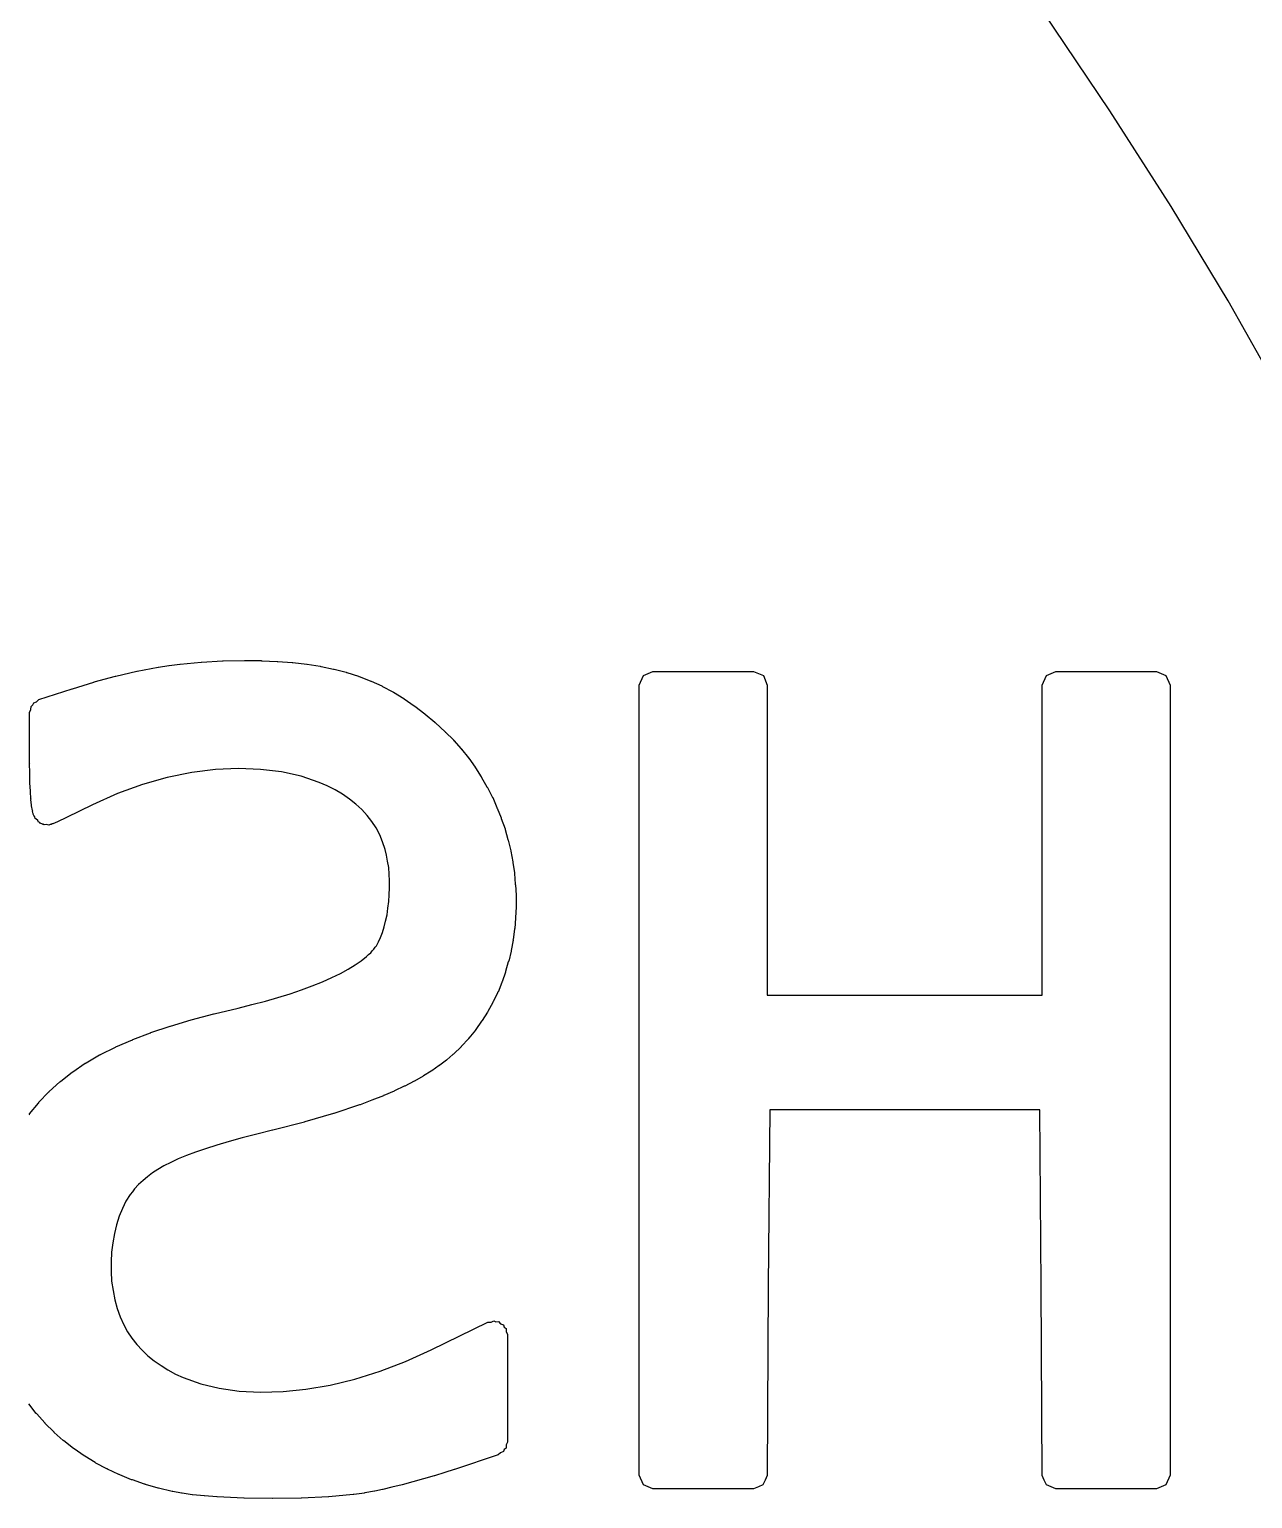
# Model space of a CAD drawing. Extents: x 135.4 to 179.2, y -147.5 to -55.
# Drawn here: x 154.461 to 157.448, y -62.328 to -58.741 of the extents above; entities that cross this region are included whole.
import ezdxf

# ---------------------------------------------------------------- set-up
doc = ezdxf.new("R2010")
doc.units = 0
doc.layers.add('BLACK', color=7, linetype='CONTINUOUS')

msp = doc.modelspace()

# ---------------------------------------------------------------- linework, layer by layer
at = {"layer": 'BLACK', "linetype": 'CONTINUOUS'}
for p, q in [((157.099, -58.9397), (156.936, -58.698)), ((157.249, -59.1739), (157.099, -58.9397)), ((157.388, -59.4039), (157.249, -59.1739)), ((157.517, -59.6336), (157.388, -59.4039)), ((154.776, -60.2983), (154.801, -60.2944)), ((154.801, -60.2944), (154.802, -60.2945)), ((154.802, -60.2943), (154.828, -60.291)), ((154.802, -60.2945), (154.802, -60.2943)), ((154.828, -60.2911), (154.829, -60.2908)), ((154.828, -60.291), (154.828, -60.2911)), ((154.829, -60.2908), (154.88, -60.2858)), ((154.88, -60.286), (154.881, -60.2857)), ((154.88, -60.2858), (154.88, -60.286)), ((154.881, -60.2857), (154.932, -60.2827)), ((154.932, -60.2827), (154.933, -60.2829)), ((154.933, -60.2829), (154.934, -60.2826)), ((154.934, -60.2826), (154.986, -60.2817)), ((154.986, -60.2817), (154.986, -60.282)), ((154.986, -60.282), (154.987, -60.2817)), ((154.987, -60.2817), (155.027, -60.2823)), ((155.027, -60.2823), (155.027, -60.2825)), ((155.027, -60.2825), (155.028, -60.2824)), ((155.028, -60.2824), (155.066, -60.284)), ((155.066, -60.284), (155.066, -60.2842)), ((155.066, -60.2842), (155.067, -60.2841)), ((155.067, -60.2841), (155.102, -60.2868)), ((155.102, -60.2868), (155.103, -60.2871)), ((155.103, -60.2871), (155.104, -60.2869)), ((155.104, -60.2869), (155.138, -60.2908)), ((155.138, -60.2908), (155.138, -60.2912)), ((155.138, -60.2912), (155.139, -60.291)), ((155.139, -60.291), (155.171, -60.2961)), ((154.619, -60.334), (154.671, -60.3201)), ((154.671, -60.3201), (154.672, -60.3202)), ((154.672, -60.3198), (154.723, -60.3081)), ((154.672, -60.3202), (154.672, -60.3198)), ((154.723, -60.3081), (154.724, -60.3083)), ((154.724, -60.3079), (154.775, -60.2984)), ((154.724, -60.3083), (154.724, -60.3079)), ((154.775, -60.2984), (154.776, -60.2986)), ((154.776, -60.2986), (154.776, -60.2983)), ((155.171, -60.2961), (155.172, -60.2965)), ((155.172, -60.2965), (155.173, -60.2963)), ((155.173, -60.2963), (155.203, -60.3027)), ((155.203, -60.3027), (155.204, -60.3032)), ((155.204, -60.3032), (155.205, -60.3031)), ((155.205, -60.3031), (155.234, -60.3107)), ((155.234, -60.3107), (155.235, -60.3113)), ((155.235, -60.3113), (155.236, -60.3113)), ((155.236, -60.3113), (155.264, -60.3203)), ((155.264, -60.3203), (155.265, -60.321)), ((155.265, -60.321), (155.266, -60.3209)), ((155.266, -60.3209), (155.293, -60.3314)), ((155.95, -60.3421), (155.96, -60.3187)), ((155.96, -60.3187), (155.983, -60.309)), ((155.983, -60.309), (156.229, -60.309)), ((156.229, -60.309), (156.253, -60.3187)), ((156.253, -60.3187), (156.262, -60.3421)), ((156.934, -60.3421), (156.944, -60.3187)), ((156.944, -60.3187), (156.967, -60.309)), ((156.967, -60.309), (157.213, -60.309)), ((157.213, -60.309), (157.236, -60.3187)), ((157.236, -60.3187), (157.246, -60.3421)), ((154.484, -60.3775), (154.565, -60.3508)), ((154.565, -60.3509), (154.566, -60.3507)), ((154.565, -60.3508), (154.565, -60.3509)), ((154.566, -60.3507), (154.618, -60.3344)), ((154.618, -60.3344), (154.619, -60.3344)), ((154.619, -60.3344), (154.619, -60.334)), ((155.293, -60.3314), (155.294, -60.3321)), ((155.294, -60.3321), (155.295, -60.3322)), ((155.295, -60.3322), (155.321, -60.3441)), ((155.321, -60.3441), (155.322, -60.3449)), ((155.322, -60.3449), (155.323, -60.345)), ((155.323, -60.345), (155.348, -60.3585)), ((155.348, -60.3585), (155.349, -60.3593)), ((155.349, -60.3593), (155.35, -60.3594)), ((155.35, -60.3594), (155.375, -60.3745)), ((155.95, -62.2709), (155.95, -60.3421)), ((156.262, -60.3421), (156.262, -61.0986)), ((156.934, -61.0986), (156.934, -60.3421)), ((157.246, -60.3421), (157.246, -62.2709)), ((154.461, -60.409), (154.464, -60.4018)), ((154.464, -60.4018), (154.465, -60.3941)), ((154.465, -60.3941), (154.469, -60.3905)), ((154.469, -60.3905), (154.471, -60.3855)), ((154.471, -60.3855), (154.478, -60.3826)), ((154.478, -60.3826), (154.484, -60.3775)), ((155.375, -60.3745), (155.375, -60.3753)), ((155.375, -60.3753), (155.376, -60.3755)), ((155.376, -60.3755), (155.4, -60.3922)), ((155.4, -60.3922), (155.401, -60.393)), ((155.401, -60.393), (155.402, -60.3932)), ((155.402, -60.3932), (155.426, -60.4117)), ((154.461, -60.532), (154.461, -60.409)), ((155.426, -60.4117), (155.426, -60.4124)), ((155.426, -60.4124), (155.427, -60.4127)), ((155.427, -60.4127), (155.451, -60.4328)), ((155.451, -60.4328), (155.451, -60.4335)), ((155.451, -60.4335), (155.452, -60.4338)), ((155.452, -60.4338), (155.476, -60.4558)), ((155.476, -60.4558), (155.476, -60.4565)), ((155.476, -60.4565), (155.477, -60.4568)), ((155.477, -60.4568), (155.496, -60.4759)), ((155.496, -60.4759), (155.496, -60.4768)), ((155.496, -60.4768), (155.497, -60.4772)), ((155.497, -60.4772), (155.515, -60.4972)), ((155.515, -60.4972), (155.515, -60.4981)), ((155.515, -60.4981), (155.516, -60.4985)), ((155.516, -60.4985), (155.533, -60.5193)), ((154.462, -60.5321), (154.461, -60.532)), ((154.461, -60.5323), (154.462, -60.5321)), ((154.462, -60.5569), (154.461, -60.5323)), ((154.971, -60.5457), (154.915, -60.5483)), ((155.025, -60.5476), (154.971, -60.5457)), ((155.533, -60.5193), (155.533, -60.5202)), ((155.533, -60.5202), (155.534, -60.5207)), ((155.534, -60.5207), (155.549, -60.5422)), ((155.549, -60.5422), (155.549, -60.5431)), ((155.549, -60.5431), (155.55, -60.5436)), ((155.55, -60.5436), (155.564, -60.5659)), ((154.462, -60.5571), (154.462, -60.5569)), ((154.462, -60.5574), (154.462, -60.5571)), ((154.462, -60.5802), (154.462, -60.5574)), ((154.462, -60.5805), (154.462, -60.5802)), ((154.462, -60.5809), (154.462, -60.5805)), ((154.463, -60.6013), (154.462, -60.5809)), ((154.797, -60.5678), (154.737, -60.5848)), ((154.857, -60.5557), (154.797, -60.5678)), ((154.915, -60.5483), (154.857, -60.5557)), ((155.076, -60.5539), (155.025, -60.5476)), ((155.124, -60.5645), (155.076, -60.5539)), ((155.168, -60.5794), (155.124, -60.5645)), ((155.188, -60.588), (155.168, -60.5794)), ((155.564, -60.5659), (155.565, -60.5667)), ((155.565, -60.5667), (155.565, -60.5673)), ((155.565, -60.5673), (155.578, -60.5902)), ((154.463, -60.6017), (154.463, -60.6013)), ((154.463, -60.6021), (154.463, -60.6017)), ((154.464, -60.6198), (154.463, -60.6021)), ((154.676, -60.6067), (154.615, -60.6339)), ((154.737, -60.5848), (154.676, -60.6067)), ((155.207, -60.5978), (155.188, -60.588)), ((155.225, -60.6085), (155.207, -60.5978)), ((155.242, -60.6201), (155.225, -60.6085)), ((155.578, -60.5902), (155.578, -60.5911)), ((155.578, -60.5911), (155.579, -60.5916)), ((155.579, -60.5916), (155.591, -60.6151)), ((155.591, -60.6151), (155.591, -60.6159)), ((155.591, -60.6159), (155.592, -60.6165)), ((155.592, -60.6165), (155.602, -60.6405)), ((154.465, -60.6203), (154.464, -60.6198)), ((154.464, -60.6209), (154.465, -60.6203)), ((154.466, -60.6353), (154.464, -60.6209)), ((154.466, -60.6361), (154.466, -60.6353)), ((154.466, -60.6371), (154.466, -60.6361)), ((154.468, -60.6477), (154.466, -60.6371)), ((154.469, -60.6489), (154.468, -60.6477)), ((154.468, -60.6503), (154.469, -60.6489)), ((154.469, -60.654), (154.468, -60.6503)), ((154.615, -60.6339), (154.551, -60.6649)), ((155.258, -60.6326), (155.242, -60.6201)), ((155.272, -60.6458), (155.258, -60.6326)), ((155.285, -60.66), (155.272, -60.6458)), ((155.602, -60.6405), (155.602, -60.6414)), ((155.602, -60.6414), (155.603, -60.642)), ((155.603, -60.642), (155.613, -60.6664)), ((154.47, -60.6556), (154.469, -60.654)), ((154.47, -60.6574), (154.47, -60.6556)), ((154.471, -60.6601), (154.47, -60.6574)), ((154.474, -60.6632), (154.471, -60.6601)), ((154.475, -60.6674), (154.474, -60.6632)), ((154.476, -60.6688), (154.475, -60.6674)), ((154.481, -60.6722), (154.476, -60.6688)), ((154.483, -60.6768), (154.481, -60.6722)), ((154.486, -60.6776), (154.483, -60.6768)), ((154.488, -60.6798), (154.486, -60.6776)), ((154.488, -60.68), (154.488, -60.6798)), ((154.491, -60.6803), (154.488, -60.68)), ((154.493, -60.6819), (154.491, -60.6803)), ((154.495, -60.6818), (154.493, -60.6819)), ((154.497, -60.683), (154.495, -60.6818)), ((154.502, -60.682), (154.497, -60.683)), ((154.508, -60.6836), (154.502, -60.682)), ((154.511, -60.6821), (154.508, -60.6836)), ((154.508, -60.6836), (154.508, -60.6836)), ((154.514, -60.6824), (154.511, -60.6821)), ((154.516, -60.6808), (154.514, -60.6824)), ((154.518, -60.6806), (154.516, -60.6808)), ((154.529, -60.6756), (154.518, -60.6806)), ((154.551, -60.665), (154.529, -60.6755)), ((154.529, -60.6755), (154.529, -60.6755)), ((154.529, -60.6755), (154.529, -60.6756)), ((154.551, -60.6649), (154.551, -60.6649)), ((154.551, -60.6649), (154.551, -60.665)), ((155.297, -60.6749), (155.285, -60.66)), ((155.307, -60.6907), (155.297, -60.6749)), ((155.613, -60.6664), (155.613, -60.6672)), ((155.613, -60.6672), (155.613, -60.6679)), ((155.613, -60.6679), (155.622, -60.6927)), ((155.316, -60.7074), (155.307, -60.6907)), ((155.323, -60.7249), (155.316, -60.7074)), ((155.329, -60.7436), (155.323, -60.7249)), ((155.622, -60.6927), (155.622, -60.6935)), ((155.622, -60.6935), (155.622, -60.6942)), ((155.622, -60.6942), (155.629, -60.7193)), ((155.629, -60.7193), (155.629, -60.7201)), ((155.629, -60.7201), (155.63, -60.7208)), ((155.63, -60.7208), (155.636, -60.7462)), ((155.333, -60.7573), (155.329, -60.7436)), ((155.335, -60.772), (155.333, -60.7573)), ((155.636, -60.7462), (155.636, -60.747)), ((155.636, -60.747), (155.636, -60.7477)), ((155.636, -60.7477), (155.641, -60.7732)), ((155.338, -60.7876), (155.335, -60.772)), ((155.339, -60.8037), (155.338, -60.7876)), ((155.641, -60.7732), (155.641, -60.774)), ((155.641, -60.774), (155.641, -60.7747)), ((155.641, -60.7747), (155.645, -60.8005)), ((155.34, -60.8202), (155.339, -60.8037)), ((155.34, -60.837), (155.34, -60.8202)), ((155.645, -60.8005), (155.645, -60.8012)), ((155.645, -60.8012), (155.645, -60.802)), ((155.645, -60.802), (155.647, -60.8277)), ((155.647, -60.8277), (155.647, -60.8285)), ((155.647, -60.8285), (155.648, -60.8293)), ((155.648, -60.8293), (155.649, -60.8551)), ((155.338, -60.8705), (155.339, -60.8538)), ((155.339, -60.8538), (155.34, -60.837)), ((155.649, -60.8551), (155.649, -60.8558)), ((155.649, -60.8558), (155.649, -60.8566)), ((155.649, -60.8566), (155.649, -60.8823)), ((155.33, -60.918), (155.334, -60.9028)), ((155.334, -60.9028), (155.336, -60.8868)), ((155.336, -60.8868), (155.338, -60.8705)), ((155.649, -60.8839), (155.648, -60.9095)), ((155.649, -60.8823), (155.649, -60.8831)), ((155.649, -60.8831), (155.649, -60.8839)), ((155.323, -60.9459), (155.327, -60.9325)), ((155.327, -60.9325), (155.33, -60.918)), ((155.645, -60.938), (155.642, -60.9632)), ((155.646, -60.9365), (155.645, -60.9372)), ((155.645, -60.9372), (155.645, -60.938)), ((155.648, -60.911), (155.646, -60.9365)), ((155.648, -60.9095), (155.648, -60.9102)), ((155.648, -60.9102), (155.648, -60.911)), ((155.308, -60.9783), (155.313, -60.9689)), ((155.313, -60.9689), (155.318, -60.9581)), ((155.318, -60.9581), (155.323, -60.9459)), ((155.642, -60.9648), (155.637, -60.9897)), ((155.642, -60.9632), (155.641, -60.9639)), ((155.641, -60.9639), (155.642, -60.9648)), ((155.271, -61.0149), (155.284, -61.0047)), ((155.284, -61.0047), (155.289, -61)), ((155.289, -61), (155.294, -60.9953)), ((155.294, -60.9953), (155.298, -60.9907)), ((155.298, -60.9907), (155.302, -60.9863)), ((155.302, -60.9863), (155.305, -60.9821)), ((155.305, -60.9821), (155.308, -60.9783)), ((155.637, -60.9913), (155.631, -61.0158)), ((155.637, -60.9897), (155.637, -60.9904)), ((155.637, -60.9904), (155.637, -60.9913)), ((155.199, -61.056), (155.22, -61.0457)), ((155.22, -61.0457), (155.239, -61.0354)), ((155.239, -61.0354), (155.256, -61.0251)), ((155.256, -61.0251), (155.271, -61.0149)), ((155.623, -61.0431), (155.615, -61.0666)), ((155.63, -61.0174), (155.623, -61.0414)), ((155.623, -61.0414), (155.623, -61.0421)), ((155.623, -61.0421), (155.623, -61.0431)), ((155.631, -61.0158), (155.63, -61.0165)), ((155.63, -61.0165), (155.63, -61.0174)), ((155.125, -61.0859), (155.151, -61.0761)), ((155.151, -61.0761), (155.176, -61.0662)), ((155.176, -61.0662), (155.199, -61.056)), ((155.614, -61.0683), (155.605, -61.0913)), ((155.615, -61.0666), (155.614, -61.0673)), ((155.614, -61.0673), (155.614, -61.0683)), ((155.004, -61.1221), (155.037, -61.1136)), ((155.037, -61.1136), (155.067, -61.1047)), ((155.067, -61.1047), (155.097, -61.0955)), ((155.097, -61.0955), (155.125, -61.0859)), ((155.592, -61.1169), (155.58, -61.1386)), ((155.593, -61.1153), (155.592, -61.1159)), ((155.592, -61.1159), (155.592, -61.1169)), ((155.604, -61.0929), (155.593, -61.1153)), ((155.605, -61.0913), (155.604, -61.0919)), ((155.604, -61.0919), (155.604, -61.0929)), ((156.262, -61.0986), (156.934, -61.0986)), ((154.856, -61.1592), (154.911, -61.1447)), ((154.911, -61.1447), (154.912, -61.1445)), ((154.911, -61.1447), (154.911, -61.1447)), ((154.912, -61.1445), (154.97, -61.1303)), ((154.97, -61.1303), (155.004, -61.1221)), ((154.97, -61.1303), (154.97, -61.1303)), ((154.97, -61.1303), (154.97, -61.1303)), ((155.579, -61.1402), (155.566, -61.1611)), ((155.58, -61.1392), (155.579, -61.1402)), ((155.58, -61.1386), (155.58, -61.1392)), ((154.713, -61.2072), (154.756, -61.1908)), ((154.756, -61.1908), (154.757, -61.1909)), ((154.757, -61.1904), (154.804, -61.1748)), ((154.757, -61.1909), (154.757, -61.1904)), ((154.804, -61.1748), (154.805, -61.1748)), ((154.805, -61.1744), (154.856, -61.1594)), ((154.805, -61.1748), (154.805, -61.1744)), ((154.856, -61.1595), (154.856, -61.1592)), ((154.856, -61.1594), (154.856, -61.1595)), ((155.55, -61.1845), (155.534, -61.2037)), ((155.551, -61.1829), (155.55, -61.1834)), ((155.55, -61.1834), (155.55, -61.1845)), ((155.565, -61.1628), (155.551, -61.1829)), ((155.566, -61.1618), (155.565, -61.1628)), ((155.566, -61.1611), (155.566, -61.1618)), ((154.634, -61.2438), (154.671, -61.2257)), ((154.671, -61.2256), (154.672, -61.2249)), ((154.671, -61.2257), (154.671, -61.2256)), ((154.672, -61.2249), (154.712, -61.2078)), ((154.712, -61.2078), (154.713, -61.2077)), ((154.713, -61.2077), (154.713, -61.2072)), ((155.515, -61.225), (155.497, -61.2422)), ((155.516, -61.2235), (155.515, -61.224)), ((155.515, -61.224), (155.515, -61.225)), ((155.533, -61.2052), (155.516, -61.2235)), ((155.534, -61.2037), (155.533, -61.2042)), ((155.533, -61.2042), (155.533, -61.2052)), ((154.599, -61.264), (154.632, -61.2448)), ((154.632, -61.2448), (154.633, -61.2447)), ((154.633, -61.2447), (154.634, -61.2438)), ((155.479, -61.2575), (155.463, -61.27)), ((155.48, -61.2567), (155.479, -61.2575)), ((155.495, -61.2436), (155.48, -61.2564)), ((155.48, -61.2564), (155.48, -61.2567)), ((155.496, -61.2426), (155.495, -61.2436)), ((155.497, -61.2422), (155.496, -61.2426)), ((154.537, -61.3089), (154.565, -61.2871)), ((154.565, -61.2871), (154.566, -61.2868)), ((154.566, -61.2868), (154.567, -61.2857)), ((154.567, -61.2857), (154.597, -61.2652)), ((154.597, -61.2652), (154.598, -61.265)), ((154.598, -61.265), (154.599, -61.264)), ((155.422, -61.2968), (155.401, -61.3085)), ((155.423, -61.2961), (155.422, -61.2962)), ((155.422, -61.2962), (155.422, -61.2968)), ((155.442, -61.2841), (155.423, -61.2961)), ((155.443, -61.2834), (155.442, -61.2841)), ((155.461, -61.271), (155.443, -61.2833)), ((155.443, -61.2833), (155.443, -61.2834)), ((155.462, -61.2703), (155.461, -61.271)), ((155.463, -61.27), (155.462, -61.2703)), ((154.507, -61.3356), (154.509, -61.3351)), ((154.509, -61.3338), (154.535, -61.3105)), ((154.509, -61.3351), (154.509, -61.3338)), ((154.535, -61.3105), (154.536, -61.3101)), ((154.536, -61.3101), (154.537, -61.3089)), ((155.351, -61.3329), (155.326, -61.344)), ((155.352, -61.3325), (155.351, -61.3329)), ((155.376, -61.3212), (155.352, -61.3325)), ((155.352, -61.3325), (155.352, -61.3325)), ((155.377, -61.3207), (155.376, -61.3212)), ((155.4, -61.3091), (155.377, -61.3207)), ((155.377, -61.3207), (155.377, -61.3207)), ((155.401, -61.3085), (155.4, -61.3086)), ((155.4, -61.3086), (155.4, -61.3091)), ((154.461, -61.389), (154.483, -61.3624)), ((154.483, -61.3624), (154.484, -61.3618)), ((154.484, -61.3605), (154.507, -61.3356)), ((154.484, -61.3618), (154.484, -61.3605)), ((155.267, -61.3667), (155.204, -61.3877)), ((155.268, -61.3663), (155.267, -61.3663)), ((155.267, -61.3663), (155.267, -61.3667)), ((155.297, -61.3556), (155.268, -61.3663)), ((155.325, -61.3444), (155.297, -61.3553)), ((155.297, -61.3553), (155.297, -61.3553)), ((155.297, -61.3553), (155.297, -61.3556)), ((155.326, -61.344), (155.325, -61.344)), ((155.325, -61.344), (155.325, -61.3444)), ((154.46, -61.391), (154.461, -61.3902)), ((154.461, -61.3902), (154.461, -61.389)), ((155.203, -61.388), (155.133, -61.4085)), ((155.204, -61.3877), (155.203, -61.3876)), ((155.203, -61.3876), (155.203, -61.388)), ((156.269, -61.3785), (156.265, -61.8084)), ((156.928, -61.3785), (156.269, -61.3785)), ((156.931, -61.8084), (156.928, -61.3785)), ((155.016, -61.4384), (154.98, -61.4476)), ((155.054, -61.4288), (155.016, -61.4384)), ((155.055, -61.4287), (155.054, -61.4288)), ((155.132, -61.4087), (155.055, -61.4287)), ((155.055, -61.4287), (155.055, -61.4287)), ((155.133, -61.4085), (155.132, -61.4084)), ((155.132, -61.4084), (155.132, -61.4087)), ((154.891, -61.4738), (154.866, -61.4821)), ((154.918, -61.4652), (154.891, -61.4738)), ((154.948, -61.4565), (154.918, -61.4652)), ((154.98, -61.4476), (154.948, -61.4565)), ((154.806, -61.5072), (154.789, -61.5156)), ((154.824, -61.4988), (154.806, -61.5072)), ((154.844, -61.4905), (154.824, -61.4988)), ((154.866, -61.4821), (154.844, -61.4905)), ((154.749, -61.5421), (154.738, -61.5515)), ((154.761, -61.533), (154.749, -61.5421)), ((154.774, -61.5242), (154.761, -61.533)), ((154.789, -61.5156), (154.774, -61.5242)), ((154.707, -61.5857), (154.696, -61.602)), ((154.712, -61.5788), (154.707, -61.5857)), ((154.717, -61.5721), (154.712, -61.5788)), ((154.727, -61.5615), (154.717, -61.5721)), ((154.738, -61.5515), (154.727, -61.5615)), ((154.688, -61.6196), (154.68, -61.6388)), ((154.696, -61.602), (154.688, -61.6196)), ((154.68, -61.6388), (154.673, -61.6594)), ((154.668, -61.681), (154.664, -61.7035)), ((154.673, -61.6594), (154.668, -61.681)), ((154.661, -61.7267), (154.66, -61.7501)), ((154.664, -61.7035), (154.661, -61.7267)), ((154.66, -61.7501), (154.66, -61.7737)), ((154.66, -61.7737), (154.661, -61.7971)), ((154.661, -61.7971), (154.665, -61.8201)), ((154.665, -61.8201), (154.669, -61.8425)), ((156.265, -61.8084), (156.262, -62.2712)), ((156.265, -61.8084), (156.265, -61.8084)), ((156.934, -62.2712), (156.931, -61.8084)), ((154.669, -61.8425), (154.675, -61.864)), ((154.675, -61.864), (154.682, -61.8844)), ((154.682, -61.8844), (154.691, -61.9035)), ((154.691, -61.9035), (154.7, -61.9205)), ((155.442, -61.965), (155.58, -61.8976)), ((155.58, -61.8976), (155.588, -61.8971)), ((155.588, -61.8971), (155.595, -61.8942)), ((155.595, -61.8942), (155.6, -61.8964)), ((155.6, -61.8964), (155.606, -61.896)), ((155.606, -61.896), (155.611, -61.901)), ((155.611, -61.901), (155.618, -61.9039)), ((155.618, -61.9039), (155.62, -61.9091)), ((154.7, -61.9205), (154.711, -61.9365)), ((154.711, -61.9365), (154.723, -61.9516)), ((155.62, -61.9091), (155.625, -61.9129)), ((155.625, -61.9129), (155.625, -61.9204)), ((155.625, -61.9204), (155.628, -61.9274)), ((155.628, -61.9274), (155.628, -62.1898)), ((154.723, -61.9516), (154.736, -61.9659)), ((154.736, -61.9659), (154.75, -61.9792)), ((154.75, -61.9792), (154.765, -61.9917)), ((155.379, -61.9934), (155.442, -61.965)), ((154.765, -61.9917), (154.782, -62.0033)), ((154.782, -62.0033), (154.799, -62.014)), ((154.799, -62.014), (154.817, -62.0238)), ((155.317, -62.017), (155.379, -61.9934)), ((154.817, -62.0238), (154.836, -62.0324)), ((154.836, -62.0324), (154.879, -62.0475)), ((154.879, -62.0475), (154.924, -62.0584)), ((155.136, -62.0609), (155.195, -62.0507)), ((155.195, -62.0507), (155.255, -62.0361)), ((155.255, -62.0361), (155.317, -62.017)), ((154.924, -62.0584), (154.973, -62.0653)), ((154.973, -62.0653), (155.025, -62.0681)), ((155.025, -62.0681), (155.08, -62.0666)), ((155.08, -62.0666), (155.136, -62.0609)), ((154.477, -62.1199), (154.459, -62.0969)), ((154.478, -62.1204), (154.477, -62.1199)), ((154.479, -62.1214), (154.478, -62.1204)), ((154.498, -62.1432), (154.479, -62.1214)), ((154.499, -62.1437), (154.498, -62.1432)), ((154.499, -62.1447), (154.499, -62.1437)), ((154.52, -62.1653), (154.499, -62.1447)), ((154.521, -62.1657), (154.52, -62.1653)), ((154.521, -62.1667), (154.521, -62.1657)), ((154.543, -62.1861), (154.521, -62.1667)), ((154.544, -62.1864), (154.543, -62.1861)), ((154.545, -62.1873), (154.544, -62.1864)), ((154.568, -62.2055), (154.545, -62.1873)), ((155.628, -62.1898), (155.625, -62.197)), ((154.569, -62.2058), (154.568, -62.2055)), ((154.57, -62.2067), (154.569, -62.2058)), ((154.594, -62.2236), (154.57, -62.2067)), ((154.595, -62.2238), (154.594, -62.2236)), ((154.596, -62.2246), (154.595, -62.2238)), ((154.621, -62.2402), (154.596, -62.2246)), ((155.605, -62.2213), (155.499, -62.2567)), ((155.611, -62.2162), (155.605, -62.2213)), ((155.618, -62.2133), (155.611, -62.2162)), ((155.62, -62.2083), (155.618, -62.2133)), ((155.625, -62.2047), (155.62, -62.2083)), ((155.625, -62.197), (155.625, -62.2047)), ((154.622, -62.2404), (154.621, -62.2402)), ((154.623, -62.2412), (154.622, -62.2404)), ((154.65, -62.2555), (154.623, -62.2412)), ((154.651, -62.2556), (154.65, -62.2555)), ((154.651, -62.2563), (154.651, -62.2556)), ((154.679, -62.2694), (154.651, -62.2563)), ((155.475, -62.2644), (155.45, -62.272)), ((155.498, -62.2568), (155.475, -62.2642)), ((155.475, -62.2642), (155.475, -62.2642)), ((155.475, -62.2642), (155.475, -62.2644)), ((155.499, -62.2567), (155.498, -62.2567)), ((155.498, -62.2567), (155.498, -62.2568)), ((154.68, -62.2694), (154.679, -62.2694)), ((154.681, -62.2701), (154.68, -62.2694)), ((154.71, -62.2818), (154.681, -62.2701)), ((154.711, -62.2818), (154.71, -62.2818)), ((154.712, -62.2824), (154.711, -62.2818)), ((154.742, -62.2928), (154.712, -62.2824)), ((154.743, -62.2928), (154.742, -62.2928)), ((154.744, -62.2933), (154.743, -62.2928)), ((154.775, -62.3024), (154.744, -62.2933)), ((154.776, -62.3023), (154.775, -62.3024)), ((154.776, -62.3028), (154.776, -62.3023)), ((154.809, -62.3104), (154.776, -62.3028)), ((155.346, -62.3004), (155.324, -62.3056)), ((155.371, -62.2942), (155.346, -62.3003)), ((155.346, -62.3003), (155.346, -62.3003)), ((155.346, -62.3003), (155.346, -62.3004)), ((155.397, -62.2872), (155.371, -62.294)), ((155.371, -62.294), (155.371, -62.294)), ((155.371, -62.294), (155.371, -62.2942)), ((155.423, -62.2798), (155.397, -62.2871)), ((155.397, -62.2871), (155.397, -62.2871)), ((155.397, -62.2871), (155.397, -62.2872)), ((155.449, -62.2721), (155.423, -62.2797)), ((155.423, -62.2797), (155.423, -62.2797)), ((155.423, -62.2797), (155.423, -62.2798)), ((155.45, -62.272), (155.449, -62.272)), ((155.449, -62.272), (155.449, -62.2721)), ((155.96, -62.2944), (155.95, -62.2709)), ((155.983, -62.3041), (155.96, -62.2944)), ((156.241, -62.2993), (156.229, -62.3041)), ((156.252, -62.2945), (156.241, -62.2993)), ((156.257, -62.2827), (156.252, -62.2944)), ((156.252, -62.2944), (156.252, -62.2944)), ((156.252, -62.2944), (156.252, -62.2945)), ((156.262, -62.2712), (156.257, -62.2827)), ((156.939, -62.2827), (156.934, -62.2712)), ((156.944, -62.2944), (156.939, -62.2827)), ((156.944, -62.2945), (156.944, -62.2944)), ((156.944, -62.2944), (156.944, -62.2944)), ((156.956, -62.2993), (156.944, -62.2945)), ((156.967, -62.3041), (156.956, -62.2993)), ((157.236, -62.2944), (157.213, -62.3041)), ((157.246, -62.2709), (157.236, -62.2944)), ((154.81, -62.3103), (154.809, -62.3104)), ((154.811, -62.3108), (154.81, -62.3103)), ((154.832, -62.3147), (154.811, -62.3108)), ((154.833, -62.3146), (154.832, -62.3147)), ((154.834, -62.315), (154.833, -62.3146)), ((154.858, -62.3184), (154.834, -62.315)), ((154.859, -62.3182), (154.858, -62.3184)), ((154.86, -62.3185), (154.859, -62.3182)), ((154.887, -62.3214), (154.86, -62.3185)), ((154.888, -62.3213), (154.887, -62.3214)), ((154.888, -62.3215), (154.888, -62.3213)), ((154.918, -62.3238), (154.888, -62.3215)), ((154.919, -62.3239), (154.918, -62.3237)), ((154.918, -62.3237), (154.918, -62.3238)), ((154.984, -62.327), (154.919, -62.3239)), ((154.985, -62.327), (154.984, -62.3268)), ((154.984, -62.3268), (154.984, -62.327)), ((155.054, -62.328), (154.985, -62.327)), ((155.055, -62.328), (155.054, -62.3278)), ((155.054, -62.3278), (155.054, -62.328)), ((155.124, -62.3268), (155.055, -62.328)), ((155.125, -62.3268), (155.124, -62.3266)), ((155.124, -62.3266), (155.124, -62.3268)), ((155.191, -62.3235), (155.125, -62.3268)), ((155.192, -62.3234), (155.191, -62.3232)), ((155.191, -62.3232), (155.191, -62.3235)), ((155.251, -62.318), (155.192, -62.3234)), ((155.252, -62.3177), (155.251, -62.318)), ((155.253, -62.3179), (155.252, -62.3177)), ((155.279, -62.3144), (155.253, -62.3179)), ((155.28, -62.3142), (155.279, -62.314)), ((155.279, -62.314), (155.279, -62.3144)), ((155.303, -62.3102), (155.28, -62.3142)), ((155.304, -62.3099), (155.303, -62.3098)), ((155.303, -62.3098), (155.303, -62.3102)), ((155.323, -62.3058), (155.304, -62.3099)), ((155.324, -62.3056), (155.323, -62.3058)), ((155.324, -62.3056), (155.324, -62.3056)), ((156.229, -62.3041), (155.983, -62.3041)), ((157.213, -62.3041), (156.967, -62.3041))]:
    msp.add_line(p, q, dxfattribs=at)

doc.saveas('drawing.dxf')
